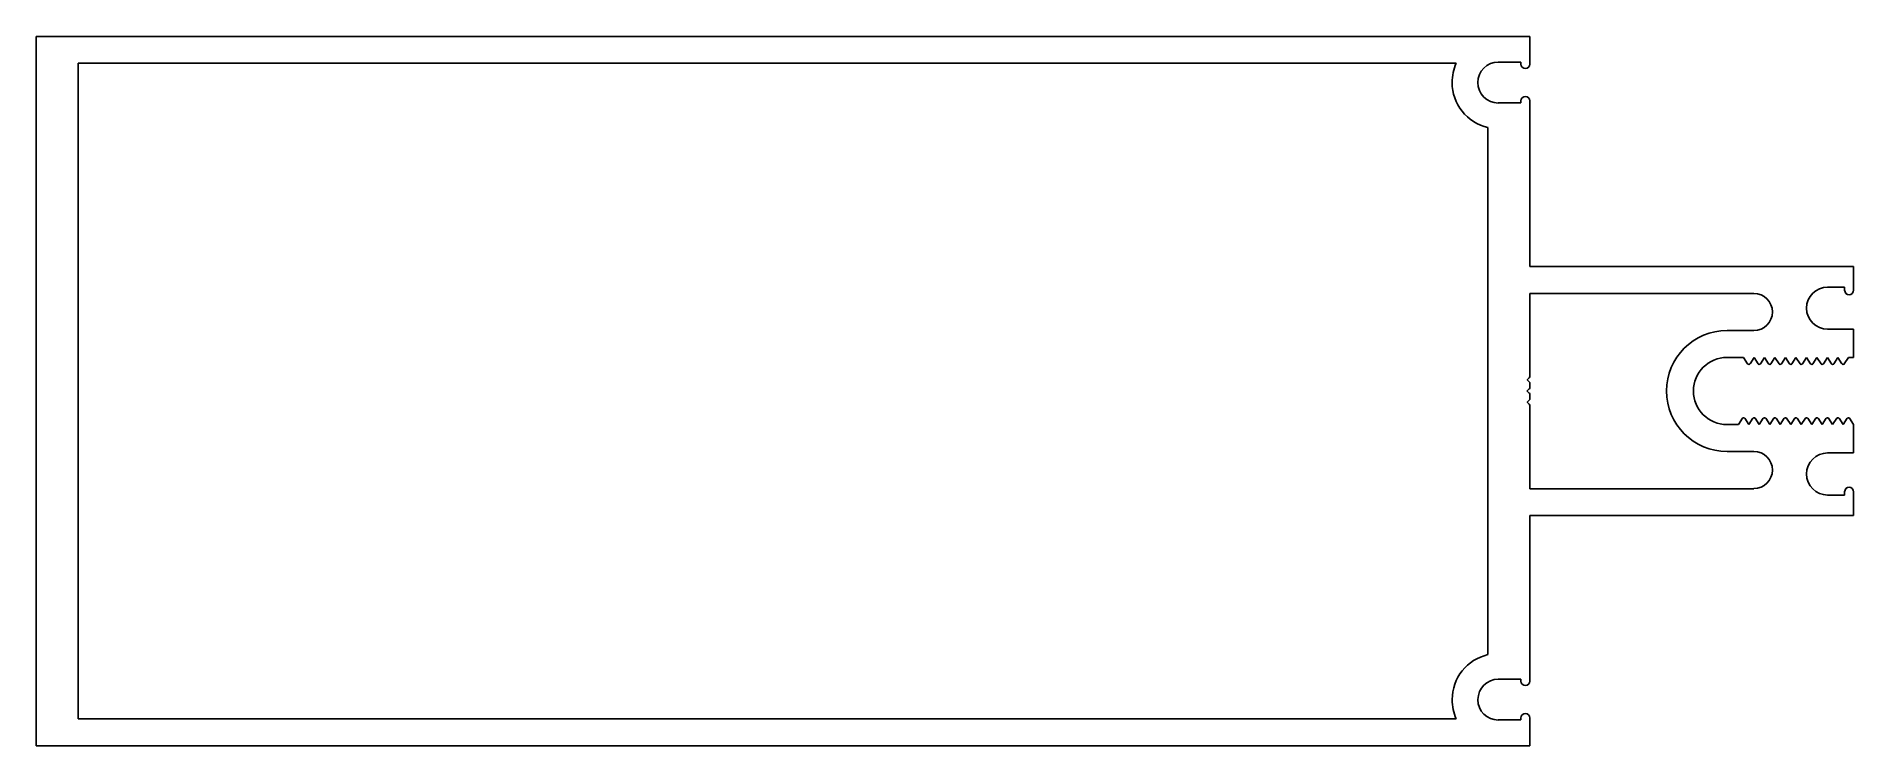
# Model space of a CAD drawing. Extents: x -67 to 95, y 1 to 65.
import ezdxf

# ---------------------------------------------------------------- set-up
doc = ezdxf.new("R2010")
doc.units = 0
doc.header["$MEASUREMENT"] = 0
doc.layers.get('0').update_dxf_attribs({"linetype": 'CONTINUOUS'})

msp = doc.modelspace()

# ---------------------------------------------------------------- linework, layer by layer
at = {"color": 7}
for p, q in [((-67.06, 1.3), (-67.06, 64.65)), ((-67.06, 64.65), (66.29, 64.65)), ((66.29, 64.65), (66.29, 62.18)), ((-63.31, 3.7), (-63.31, 62.25)), ((-63.31, 62.25), (59.72, 62.25)), ((65.49, 62.36), (63.47, 62.36)), ((65.49, 62.18), (65.49, 62.36)), ((65.89, 61.78), (65.89, 61.78)), ((61.64, 60.53), (61.64, 60.53)), ((63.47, 58.71), (65.49, 58.71)), ((65.49, 58.71), (65.49, 58.88)), ((65.89, 59.28), (65.89, 59.28)), ((66.29, 58.88), (66.29, 44.1)), ((62.54, 56.51), (62.54, 9.44)), ((66.29, 44.1), (95.19, 44.1)), ((95.19, 44.1), (95.19, 41.98)), ((94.39, 42.26), (92.87, 42.26)), ((94.39, 41.98), (94.39, 42.26)), ((66.29, 34.33), (66.29, 41.7)), ((66.29, 41.7), (86.28, 41.7)), ((94.79, 41.58), (94.79, 41.58)), ((90.99, 40.38), (90.99, 40.38)), ((86.28, 38.38), (83.89, 38.38)), ((92.87, 38.5), (95.19, 38.5)), ((95.19, 38.5), (95.19, 35.98)), ((85.36, 35.98), (83.89, 35.98)), ((85.73, 35.42), (85.36, 35.98)), ((86.3, 35.98), (85.94, 35.42)), ((86.66, 35.42), (86.3, 35.98)), ((87.24, 35.98), (86.87, 35.42)), ((87.6, 35.42), (87.24, 35.98)), ((88.17, 35.98), (87.81, 35.42)), ((88.54, 35.42), (88.17, 35.98)), ((89.11, 35.98), (88.75, 35.42)), ((89.47, 35.42), (89.11, 35.98)), ((90.04, 35.98), (89.68, 35.42)), ((90.41, 35.42), (90.04, 35.98)), ((90.98, 35.98), (90.62, 35.42)), ((91.34, 35.42), (90.98, 35.98)), ((91.92, 35.98), (91.55, 35.42)), ((92.28, 35.42), (91.92, 35.98)), ((92.85, 35.98), (92.49, 35.42)), ((93.22, 35.42), (92.85, 35.98)), ((93.79, 35.98), (93.43, 35.42)), ((94.15, 35.42), (93.79, 35.98)), ((94.73, 35.98), (94.36, 35.42)), ((95.19, 35.98), (94.73, 35.98)), ((66.05, 33.99), (66.22, 34.16)), ((66.29, 34.33), (66.29, 34.33)), ((66.22, 33.8), (66.05, 33.97)), ((66.05, 32.99), (66.22, 33.16)), ((66.22, 32.8), (66.05, 32.97)), ((66.29, 33.33), (66.29, 33.63)), ((66.29, 33.63), (66.29, 33.33)), ((66.29, 33.33), (66.29, 33.63)), ((66.29, 33.63), (66.29, 33.33)), ((66.29, 33.33), (66.29, 33.63)), ((66.29, 32.33), (66.29, 32.63)), ((66.05, 31.99), (66.22, 32.16)), ((66.22, 31.8), (66.05, 31.97)), ((66.29, 24.25), (66.29, 31.63)), ((83.89, 29.98), (84.9, 29.98)), ((84.9, 29.98), (85.26, 30.54)), ((85.47, 30.54), (85.83, 29.98)), ((85.83, 29.98), (86.19, 30.54)), ((86.4, 30.54), (86.77, 29.98)), ((86.77, 29.98), (87.13, 30.54)), ((87.34, 30.54), (87.7, 29.98)), ((87.7, 29.98), (88.07, 30.54)), ((88.28, 30.54), (88.64, 29.98)), ((88.64, 29.98), (89, 30.54)), ((89.21, 30.54), (89.58, 29.98)), ((89.58, 29.98), (89.94, 30.54)), ((90.15, 30.54), (90.51, 29.98)), ((90.51, 29.98), (90.88, 30.54)), ((91.09, 30.54), (91.45, 29.98)), ((91.45, 29.98), (91.81, 30.54)), ((92.02, 30.54), (92.39, 29.98)), ((92.39, 29.98), (92.75, 30.54)), ((92.96, 30.54), (93.32, 29.98)), ((93.32, 29.98), (93.68, 30.54)), ((93.89, 30.54), (94.26, 29.98)), ((94.26, 29.98), (94.62, 30.54)), ((94.83, 30.54), (95.19, 29.98)), ((95.19, 29.98), (95.19, 27.45)), ((83.89, 27.58), (86.28, 27.58)), ((95.19, 27.45), (92.87, 27.45)), ((90.99, 25.57), (90.99, 25.57)), ((86.28, 24.25), (66.29, 24.25)), ((92.87, 23.69), (94.39, 23.69)), ((94.39, 23.69), (94.39, 23.98)), ((95.19, 23.98), (95.19, 21.85)), ((66.29, 21.85), (95.19, 21.85)), ((95.19, 21.85), (66.29, 21.85)), ((66.29, 21.85), (66.29, 7.07)), ((65.49, 7.25), (63.47, 7.25)), ((65.49, 7.07), (65.49, 7.25)), ((65.89, 6.67), (65.89, 6.67)), ((59.72, 3.7), (-63.31, 3.7)), ((63.47, 3.6), (65.49, 3.6)), ((65.49, 3.6), (65.49, 3.77)), ((65.89, 4.17), (65.89, 4.17)), ((66.29, 3.77), (66.29, 1.3)), ((66.29, 1.3), (-67.06, 1.3))]:
    msp.add_line(p, q, dxfattribs=at)
for centre, radius, start, end in [((63.47, 60.53), 4.13, 155.3566, 180), ((63.47, 60.53), 1.83, 90, 180), ((65.89, 62.18), 0.4, 180, 270), ((65.89, 62.18), 0.4, 270, 360), ((63.47, 60.53), 4.13, 180, 257.0417), ((63.47, 60.53), 1.83, 180, 270), ((65.89, 58.88), 0.4, 90, 180), ((65.89, 58.88), 0.4, 0, 90), ((92.87, 40.38), 1.88, 90, 180), ((86.28, 40.04), 1.66, 270, 90), ((94.79, 41.98), 0.4, 180, 270), ((94.79, 41.98), 0.4, 270, 360), ((92.87, 40.38), 1.88, 180, 270), ((83.89, 32.98), 5.4, 90, 180), ((83.89, 32.98), 3, 90, 180), ((66.04, 34.33), 0.25, 315, 360), ((85.83, 35.48), 0.125, 212.8285, 327.1715), ((86.77, 35.48), 0.125, 212.8285, 327.1715), ((87.7, 35.48), 0.125, 212.8285, 327.1715), ((88.64, 35.48), 0.125, 212.8285, 327.1715), ((89.58, 35.48), 0.125, 212.8285, 327.1715), ((90.51, 35.48), 0.125, 212.8285, 327.1715), ((91.45, 35.48), 0.125, 212.8285, 327.1715), ((92.39, 35.48), 0.125, 212.8285, 327.1715), ((93.32, 35.48), 0.125, 212.8285, 327.1715), ((94.26, 35.48), 0.125, 212.8285, 327.1715), ((66.06, 33.98), 0.008, 135, 225), ((66.06, 32.98), 0.008, 135, 225), ((66.04, 33.63), 0.25, 0, 45), ((66.04, 33.33), 0.25, 315, 0), ((66.04, 32.63), 0.25, 360, 45), ((83.89, 32.98), 5.4, 180, 270), ((83.89, 32.98), 3, 180, 270), ((66.06, 31.98), 0.008, 135, 225), ((66.04, 32.33), 0.25, 315, 360), ((66.04, 31.63), 0.25, 0, 45), ((85.36, 30.47), 0.125, 32.8285, 147.1715), ((86.3, 30.47), 0.125, 32.8285, 147.1715), ((87.24, 30.47), 0.125, 32.8285, 147.1715), ((88.17, 30.47), 0.125, 32.8285, 147.1715), ((89.11, 30.47), 0.125, 32.8285, 147.1715), ((90.04, 30.47), 0.125, 32.8285, 147.1715), ((90.98, 30.47), 0.125, 32.8285, 147.1715), ((91.92, 30.47), 0.125, 32.8285, 147.1715), ((92.85, 30.47), 0.125, 32.8285, 147.1715), ((93.79, 30.47), 0.125, 32.8285, 147.1715), ((94.73, 30.47), 0.125, 32.8285, 147.1715), ((86.28, 25.92), 1.66, 270, 90), ((92.87, 25.57), 1.88, 90, 180), ((92.87, 25.57), 1.88, 180, 270), ((94.79, 23.98), 0.4, 90, 180), ((94.79, 23.98), 0.4, 0, 90), ((63.47, 5.42), 4.12, 102.9583, 180), ((63.47, 5.42), 1.82, 90, 180), ((65.89, 7.07), 0.4, 180, 270), ((65.89, 7.07), 0.4, 270, 360), ((63.47, 5.42), 4.13, 180, 204.6434), ((63.47, 5.42), 1.83, 180, 270), ((65.89, 3.77), 0.4, 90, 180), ((65.89, 3.77), 0.4, 0, 90)]:
    msp.add_arc(centre, radius, start, end, dxfattribs=at)

doc.saveas('drawing.dxf')
